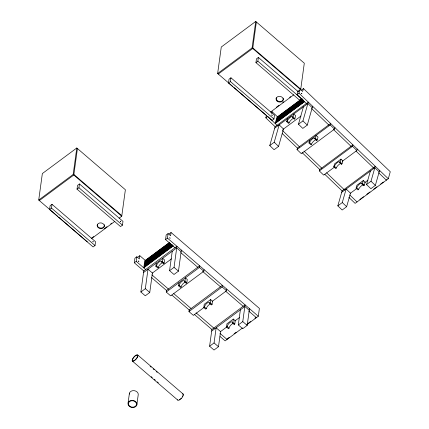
<?xml version="1.0" encoding="UTF-8"?>
<svg xmlns="http://www.w3.org/2000/svg" width="429" height="429" viewBox="0 0 429 429"><rect width="100%" height="100%" fill="white"/><g stroke="black" fill="none" stroke-linecap="round" stroke-linejoin="round"><path stroke-width="0.64" d="M57.524 216.2L38.723 200.043L42.348 173.557L76.796 147.984L125.375 189.741L121.745 216.227L119.096 218.189M39.425 200.043L39.35 200.584L73.799 175.011L77.429 148.525M49.587 209.524L50.107 205.738L52.016 204.317L95.549 241.736L95.029 245.517L93.12 246.938L49.587 209.524L51.501 208.103L52.016 204.317M38.723 200.043L73.171 174.469L76.796 147.984M77.016 189.157L77.536 185.376L79.451 183.955L122.984 221.375L122.463 225.155L120.549 226.576L77.016 189.157L78.931 187.741L79.451 183.955M143.94 271.069L134.293 262.779L134.926 258.188L136.84 256.767L139.361 258.934L139.806 255.689L145.388 260.494M134.293 262.779L136.208 261.358L136.84 256.767M140.873 291.993L145.334 288.679L148.005 269.224L152.418 273.016L149.753 292.476L145.286 295.79L140.873 291.993L143.758 270.913L176.93 246.289L174.045 267.369L169.578 270.683L173.997 274.48L178.459 271.166L181.349 250.086M144.493 266.854L145.383 260.365M145.131 266.382L146.021 259.894M145.769 265.905L146.659 259.422M146.407 265.433L147.292 258.944M128.094 402.906L129.424 393.179M147.045 264.961L147.93 258.473M147.683 264.484L148.568 258.001M148.321 264.012L149.206 257.529M148.96 263.54L149.844 257.051M149.598 263.063L150.482 256.58M150.236 262.591L151.121 256.108M150.874 262.119L151.759 255.63M151.507 261.642L152.397 255.158M152.145 261.17L153.035 254.687M152.783 260.698L153.673 254.209M153.421 260.226L154.311 253.737M154.059 259.749L154.949 253.266M154.697 259.277L155.588 252.788M155.336 258.805L156.226 252.316M155.974 258.328L156.864 251.844M156.612 257.856L157.502 251.373M136.819 404.997A4.499 3.582 7.8 0 0 131.172 400.445A4.499 3.582 7.8 0 0 129.376 406.413A4.499 3.582 7.8 0 0 136.819 404.997L138.154 395.27A4.499 3.582 7.8 0 0 134.245 390.674A4.499 3.582 7.8 0 0 129.306 394.106M163.293 262.848A3.604 1.378 -49.3 0 0 160.559 263.969A3.604 1.378 -49.3 0 0 158.381 267.46L157.743 267.937L155.85 266.307L156.295 263.063M157.25 257.384L158.14 250.895M157.888 256.907L158.778 250.423M158.526 256.435L159.416 249.951M159.164 255.963L160.055 249.474M159.803 255.486L160.693 249.002M160.441 255.014L161.331 248.53M161.079 254.542L161.969 248.053M161.717 254.07L162.607 247.581M162.355 253.593L163.245 247.109M162.993 253.121L163.883 246.632M161.594 262.044L162.232 261.572L162.677 258.328L164.57 259.958L164.125 263.202L163.487 263.674L161.594 262.044A3.604 1.378 -49.3 0 0 159.336 261.781A3.604 1.378 -49.3 0 0 156.488 265.835L155.85 266.307M163.631 252.649L164.516 246.16M175.198 247.865L165.556 239.575L166.184 234.985L168.098 233.564L170.624 235.73L171.064 232.486L259.389 308.408L258.317 316.243L246.798 324.796M164.269 252.172L165.154 245.688M164.908 251.7L165.792 245.216M165.546 251.228L166.431 244.739M165.556 239.575L167.471 238.154L168.098 233.564M166.184 250.751L167.069 244.267M166.822 250.279L167.707 243.795M167.46 249.807L168.345 243.318M168.098 249.329L168.983 242.846L144.745 260.843L143.779 267.868L173.123 246.085M168.736 248.858L169.621 242.374M169.369 248.386L170.082 243.195M170.007 247.914L170.629 243.372M170.645 247.436L171.091 244.192M171.284 246.965L171.643 244.369M171.922 246.493L172.19 244.546M166.248 292.058L166.468 290.438L199.646 265.814L199.421 267.433L166.248 292.058L170.667 295.854L203.839 271.23L204.059 269.61M169.578 270.683L172.243 251.228M185.66 282.223A3.604 1.378 -49.3 0 0 182.942 283.816A3.604 1.378 -49.3 0 0 181.092 286.985L180.453 287.457L178.561 285.832L179.006 282.588M184.304 281.569L184.942 281.097L185.387 277.853L187.28 279.477L186.835 282.722L186.197 283.194L184.304 281.569A3.604 1.378 -49.3 0 0 182.052 281.301A3.604 1.378 -49.3 0 0 179.199 285.355L178.561 285.832M232.909 86.631L217.642 73.504L221.273 47.024L255.722 21.45L304.3 63.208L300.67 89.688L298.021 91.656M218.35 73.509L218.275 74.051L252.724 48.477L256.349 21.992M188.958 311.583L189.184 309.958L222.356 285.333L222.131 286.958L188.958 311.583L193.377 315.379L204.075 307.432M228.512 82.99L229.027 79.204L230.941 77.783L274.474 115.203L273.954 118.983L272.04 120.404L228.512 82.99L230.421 81.569L230.941 77.783M203.796 307.523L204.242 304.279L210.623 299.544L212.516 301.169L212.071 304.413L211.433 304.885L209.54 303.26A3.604 1.378 -49.3 0 0 207.282 302.992A3.604 1.378 -49.3 0 0 204.435 307.046L203.796 307.523L205.689 309.148L206.328 308.676A3.604 1.378 -49.3 0 1 210.414 303.963M209.54 303.26L210.178 302.788L210.623 299.544M209.599 346.235L214.066 342.921L216.136 327.788L220.554 331.585L218.479 346.718L214.017 350.032L209.599 346.235L211.894 329.483L245.066 304.858L242.771 321.611L238.304 324.925L242.723 328.721L247.19 325.407L249.485 308.655M217.642 73.504L252.091 47.935L255.722 21.45M258.376 57.422L257.856 61.202L301.389 98.622L299.474 100.043L255.941 62.623L256.462 58.843L258.376 57.422L298.359 91.79M212.103 301.474L226.55 290.755L226.769 289.13M226.512 327.043L226.952 323.804L233.333 319.063L235.226 320.694L234.781 323.938L234.143 324.41L232.25 322.78A3.604 1.378 -49.3 0 0 229.998 322.517A3.604 1.378 -49.3 0 0 227.15 326.571L226.512 327.043L228.405 328.673L229.043 328.196A3.604 1.378 -49.3 0 1 230.888 325.032A3.604 1.378 -49.3 0 1 233.607 323.434M232.25 322.78L232.888 322.308L233.333 319.063M238.304 324.925L240.379 309.792M256.478 317.128L256.403 317.664L248.782 311.116M274.984 126.598L265.808 117.814L266.479 115.465M271.702 113.503L272.195 111.765L277.987 117.31M275.938 122.565L277.59 116.768M269.755 145.56L274.217 142.246L279.166 124.86L283.505 129.016L278.56 146.402L274.093 149.716L269.755 145.56L275.112 126.727L308.285 102.102L302.928 120.935L298.461 124.249L302.799 128.405L307.266 125.091L312.628 106.258M276.576 122.093L278.228 116.297M277.214 121.616L278.866 115.825M277.853 121.144L279.504 115.347M278.491 120.672L280.142 114.875M279.129 120.195L280.781 114.404M279.767 119.723L281.419 113.926M280.405 119.251L282.057 113.454M281.043 118.774L282.695 112.983M281.681 118.302L283.333 112.505M282.32 117.83L283.971 112.033M282.958 117.358L284.609 111.561M283.596 116.881L285.247 111.09M284.234 116.409L285.88 110.612M284.872 115.937L286.518 110.14M285.51 115.46L287.157 109.668M286.148 114.988L287.795 109.191M286.786 114.516L288.433 108.719M287.425 114.039L289.071 108.247M288.063 113.567L289.709 107.77M288.701 113.095L290.347 107.298M294.171 118.409A3.604 1.078 -46.2 0 0 291.554 119.637A3.604 1.078 -46.2 0 0 289.13 122.908L288.497 123.38L286.636 121.6L287.457 118.704M289.339 112.618L290.985 106.826M289.977 112.146L291.623 106.349M290.615 111.674L292.262 105.877M291.253 111.202L292.9 105.405M291.892 110.725L293.538 104.933M292.53 110.253L294.176 104.456M306.724 103.856L297.066 94.611L298.235 90.503M293.163 109.781L294.814 103.984M293.801 109.304L295.452 103.512M294.439 108.832L296.09 103.035M297.066 94.611L298.981 93.19L299.984 89.672M295.077 108.36L296.729 102.563M292.374 117.337L293.012 116.865L293.838 113.969L295.699 115.75L294.873 118.645L294.235 119.123L292.374 117.337A3.604 1.078 -46.2 0 0 290.374 117.299A3.604 1.078 -46.2 0 0 287.274 121.128L286.636 121.6M295.715 107.883L297.367 102.091M296.353 107.411L298.005 101.614M296.991 106.939L298.643 101.142M297.629 106.462L299.281 100.67M298.268 105.99L299.919 100.193M348.836 197.356L355.115 203.367L388.288 178.743L390.277 171.739L303.453 88.562L302.633 91.457L300.563 89.479M298.906 105.518L300.557 99.721M299.544 105.046L301.196 99.249M300.182 104.569L301.834 98.777L276.952 117.246L275.166 123.52L304.51 101.737M300.82 104.097L302.284 98.943M301.458 103.625L302.74 99.115M302.096 103.148L303.013 99.93M302.735 102.676L303.469 100.102M303.373 102.204L303.737 100.917M298.461 124.249L303.405 106.864M297.024 149.56L297.436 148.112L330.609 123.488L330.201 124.936L297.024 149.56L301.367 153.721L334.54 129.097L334.952 127.649M316.495 139.795A3.604 1.078 -46.2 0 0 313.883 141.028A3.604 1.078 -46.2 0 0 311.459 144.3L310.821 144.771L308.96 142.986L309.786 140.09M314.704 138.728L315.342 138.251L316.162 135.355L318.023 137.135L317.203 140.036L316.564 140.508L314.704 138.728A3.604 1.078 -46.2 0 0 312.698 138.69A3.604 1.078 -46.2 0 0 309.599 142.514L308.96 142.986M319.353 170.951L319.766 169.503L352.938 144.879L352.525 146.327L319.353 170.951L323.691 175.107L334.395 167.165M333.767 166.752L334.593 163.857L340.969 159.121L342.83 160.902L342.01 163.798L341.371 164.275L339.511 162.489A3.604 1.078 -46.2 0 0 337.505 162.452A3.604 1.078 -46.2 0 0 334.406 166.28L333.767 166.752L335.628 168.538L336.266 168.061A3.604 1.078 -46.2 0 1 338.347 165.106A3.604 1.078 -46.2 0 1 341.012 163.465M339.511 162.489L340.149 162.017L340.969 159.121M337.832 205.861L342.294 202.547L346.144 189.023L350.482 193.184L346.637 206.703L342.17 210.022L337.832 205.861L342.09 190.889L375.262 166.264L371.005 181.236L366.538 184.55L370.881 188.712L375.343 185.398L379.606 170.426M342.422 161.207L356.864 150.482L357.277 149.035M356.091 188.143L356.917 185.242L363.299 180.507L365.159 182.293L364.334 185.189L363.695 185.66L361.835 183.88A3.604 1.078 -46.2 0 0 359.834 183.843A3.604 1.078 -46.2 0 0 356.73 187.666L356.091 188.143L357.952 189.924L358.59 189.452A3.604 1.078 -46.2 0 1 360.676 186.497A3.604 1.078 -46.2 0 1 363.336 184.851M361.835 183.88L362.473 183.408L363.299 180.507M366.538 184.55L370.388 171.032M386.513 179.681L386.373 180.164L378.651 172.764M255.941 62.623L257.856 61.202M91.613 238.111L93.731 236.535M104.333 228.668L106.982 226.7M110.693 223.943L111.749 223.16M121.182 216.157L121.82 215.685L73.874 174.469M91.538 238.647L114.859 221.337M276.367 107.245L279.016 105.282M282.727 102.526L283.784 101.737M289.613 97.41L290.674 96.627M300.107 89.623L300.745 89.152L252.799 47.935M270.463 112.114L293.779 94.804M271.241 112.478L272.195 111.765M301.544 89.983L303.453 88.562M265.808 117.814L267.723 116.393L277.375 125.643M275.3 123.037L304.113 101.652M274.699 128.174L307.872 103.55L312.215 107.706M282.786 129.553L300.976 116.05M137.891 257.11L139.806 255.689M169.149 233.907L171.064 232.486M143.854 267.326L173.198 245.544M143.538 272.538L176.71 247.914L181.124 251.71M152.231 273.155L171.493 258.859M341.677 192.337L374.849 167.712L379.193 171.873M350.3 193.318L356.719 188.556M364.747 182.598L367.959 180.212M359.834 199.485L363.567 196.713M366.768 194.332L369.97 191.956M373.707 189.184L376.909 186.808M380.641 184.036L383.311 182.057M211.674 331.102L244.846 306.478L249.26 310.274M220.367 331.724L226.791 326.957M234.813 320.999L239.629 317.422M229.263 337.323L227.129 338.91L227.059 339.452L219.948 333.338M234.068 333.762L236.202 332.175M247.941 323.461L250.606 321.482M254.874 318.313L255.941 317.519M242.53 327.965L225.145 340.867L220.066 336.508M252.091 47.935L300.67 89.688M230.421 81.569L273.954 118.983M233.923 87.495L266.221 115.262M167.471 238.154L258.317 316.243M199.421 267.433L203.839 271.23M222.131 286.958L226.55 290.755M180.743 252.633L198.037 267.498M202.579 271.401L220.876 287.13M225.429 291.039L243.205 306.322M73.171 174.469L121.745 216.227M242.771 321.611L247.19 325.407M174.045 267.369L178.459 271.166M78.931 187.741L122.463 225.155M162.232 261.572L164.125 263.202M184.942 281.097L186.835 282.722M210.178 302.788L212.071 304.413M232.888 322.308L234.781 323.938M156.488 265.835L158.381 267.46M179.199 285.355L181.092 286.985M204.435 307.046L206.328 308.676M227.15 326.571L229.043 328.196M136.208 261.358L145.855 269.648M151.904 274.85L168.694 289.28M173.74 293.618L191.023 308.478M196.08 312.827L214.366 328.544M151.55 277.611L166.779 290.701M171.852 295.061L189.618 310.333M194.181 314.259L211.947 329.526M214.066 342.921L218.479 346.718M145.334 288.679L149.753 292.476M51.501 208.103L95.029 245.517M58.532 217.069L87.296 241.795M137.693 354.971A4.049 1.55 -49.3 0 1 134.706 360.462A4.049 1.55 -49.3 0 1 132.717 358.66A4.049 1.55 -49.3 0 1 137.693 354.971L183.113 394.015M150.118 366.28L151.126 367.149M153.148 368.886L154.156 369.755M156.172 371.487L157.186 372.356M151.249 376.678L152.263 377.541M154.279 379.279L155.287 380.148M157.309 381.88L158.317 382.748M132.384 361.089L177.81 400.134M298.981 93.19L388.288 178.743M330.201 124.936L334.54 129.097M352.525 146.327L356.864 150.482M311.551 108.483L329.07 125.268M333.403 129.419L351.222 146.487M355.963 151.029L373.852 168.168M371.005 181.236L375.343 185.398M302.928 120.935L307.266 125.091M293.012 116.865L294.873 118.645M315.342 138.251L317.203 140.036M340.149 162.017L342.01 163.798M362.473 183.408L364.334 185.189M287.274 121.128L289.13 122.908M309.599 142.514L311.459 144.3M334.406 166.28L336.266 168.061M356.73 187.666L358.59 189.452M282.389 130.443L299.726 147.05M303.925 151.078L321.873 168.27M326.614 172.812L344.508 189.95M349.785 195.007L357.03 201.946M282.223 133.537L297.667 148.332M302.016 152.499L319.873 169.605M324.699 174.233L342.562 191.345M342.294 202.547L346.637 206.703M274.217 142.246L278.56 146.402M283.204 98.128A3.604 2.864 7.8 0 1 279.713 101.555A3.604 2.864 7.8 0 1 276.276 97.753M316.618 140.074A3.604 1.078 -46.2 0 1 316.564 140.508M294.294 118.683A3.604 1.078 -46.2 0 1 294.235 119.123M341.302 163.562A3.604 1.078 -46.2 0 1 341.371 164.275M363.749 185.226A3.604 1.078 -46.2 0 1 363.695 185.66M182.727 393.849A4.049 1.55 -49.3 0 1 181.606 398.117A4.049 1.55 -49.3 0 1 177.601 399.764M182.926 394.482A3.604 1.378 -49.3 0 1 182.963 395.447M182.722 396.117A3.604 1.378 -49.3 0 1 182.33 396.852M181.199 398.316A3.604 1.378 -49.3 0 1 180.534 398.943M179.869 399.442A3.604 1.378 -49.3 0 1 179.242 399.785M104.285 224.662A3.604 2.864 7.8 0 1 100.794 228.089A3.604 2.864 7.8 0 1 97.351 224.287M186.186 282.7A3.604 1.378 -49.3 0 1 186.197 283.194M163.476 263.181A3.604 1.378 -49.3 0 1 163.487 263.674M211.422 304.392A3.604 1.378 -49.3 0 1 211.433 304.885M234.132 323.916A3.604 1.378 -49.3 0 1 234.143 324.41M301.474 93.281L301.85 93.667L301.474 93.281M92.889 241.548L93.259 241.945L92.932 241.495M120.318 221.182L120.694 221.584L120.318 221.182M271.809 115.015L272.184 115.412L271.809 115.015M138.508 261.03L138.862 261.459L138.508 261.03M169.766 237.827L170.12 238.256L169.787 237.8M277.107 101.115A3.604 2.864 7.8 0 0 283.124 100.155A3.604 2.864 7.8 0 0 278.753 96.396A3.604 2.864 7.8 0 0 277.107 101.115M129.949 406.365A4.049 3.223 7.8 0 0 136.449 404.622A4.049 3.223 7.8 0 0 130.968 400.874A4.049 3.223 7.8 0 0 129.949 406.365M134.443 360.398A3.604 1.378 -49.3 0 0 137.5 355.437A3.604 1.378 -49.3 0 0 133.172 358.253A3.604 1.378 -49.3 0 0 134.443 360.398M98.187 227.649A3.604 2.864 7.8 0 0 104.199 226.689A3.604 2.864 7.8 0 0 99.828 222.93A3.604 2.864 7.8 0 0 98.187 227.649"/></g></svg>
